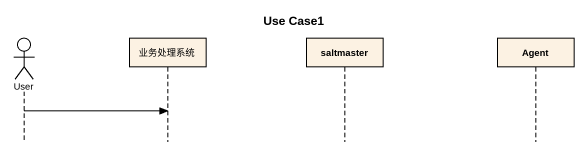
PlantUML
@startuml
title Use Case1
hide footbox
actor User
participant 业务处理系统
participant saltmaster
participant "Agent" as Agent_

User -> 业务处理系统
@enduml
